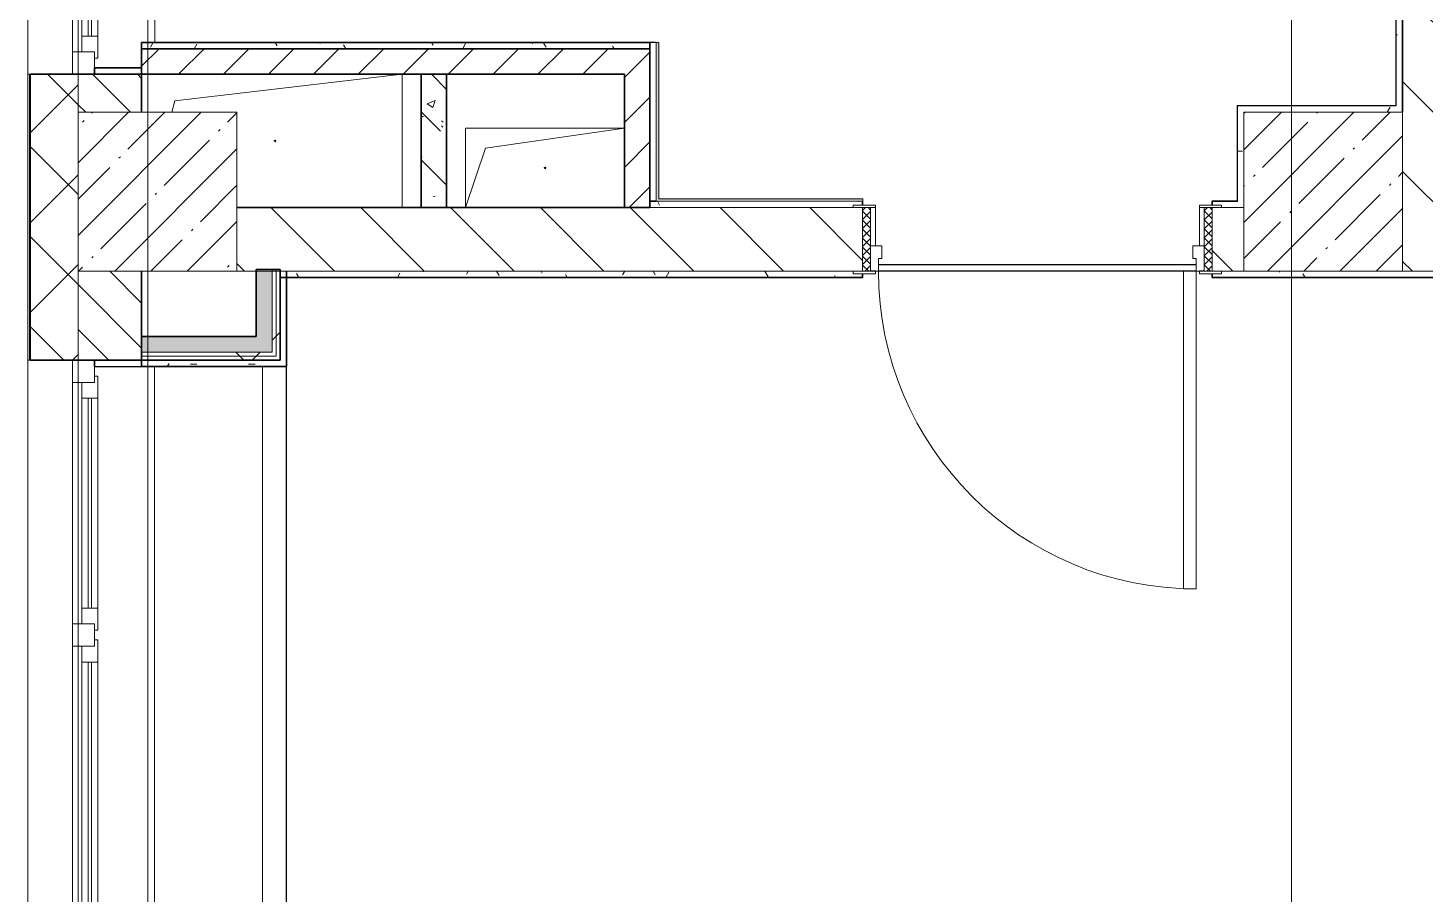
# Model space of a CAD drawing. Header units: millimetres. Extents: x 3914 to 443608, y -156176 to 78197.
# Drawn here: x 174696 to 179095, y -137038 to -134312 of the extents above; entities that cross this region are included whole.
import ezdxf

# ---------------------------------------------------------------- set-up
doc = ezdxf.new("R2010")
doc.units = ezdxf.units.MM
doc.linetypes.add('200_ШТРИХ__ш1_п0_6_', pattern=[160, 100, -60])
doc.linetypes.add('Осевая', pattern=[6350, 1270, -952.5, 3175, -952.5])
doc.layers.add('A-AREA-PATT-2', color=7, linetype='Continuous', lineweight=5, true_color=0xcde0ef, transparency=1)
for name, color, linetype, lineweight in [('A-DOOR-1', 7, 'Continuous', 5), ('A-DOOR-2', 7, '200_ШТРИХ__ш1_п0_6_', 5), ('A-DOOR-FRAM-2', 7, 'Continuous', 5), ('A-FLOR', 7, 'Continuous', 9), ('A-GENM', 7, 'Continuous', 9), ('A-GLAZ', 7, 'Continuous', 9), ('A-GLAZ-1', 7, 'Continuous', 5), ('A-WALL', 7, 'Continuous', 5), ('A-WALL-1', 7, 'Continuous', 35), ('I-WALL', 7, 'Continuous', 5), ('S-COLS', 7, 'Continuous', 9), ('S-COLS-1', 7, 'Continuous', 5), ('Оси', 7, 'Continuous', 9), ('Оси-2', 7, 'Осевая', 9)]:
    doc.layers.add(name, color=color, linetype=linetype, lineweight=lineweight)
doc.layers.add('A-DOOR-FRAM-1', color=7, linetype='Continuous', lineweight=5, true_color=0xc0c0c0)
doc.layers.add('A-WALL-FNSH-1', color=9, linetype='Continuous', lineweight=5, true_color=0x808080)
pattern_1 = [(135, (174964.42, -145977.62), (-141.4214, -141.4214), [])]
pattern_2 = [(45, (174964.42, -145977.62), (-70.7107, 70.7107), [])]
pattern_3 = [(0, (174964.42, -145977.62), (243.84, 60.96), [20.117, -162.763, 20.117, -162.763, -975.36]), (0, (174964.42, -145977.62), (243.84, 60.96), [-365.76, 20.117, -345.643, 20.117, -162.763, -426.72]), (0, (174964.42, -145977.62), (243.84, 60.96), [-914.4, 20.117, -101.803, 20.117, -284.683]), (120, (175055.86, -145947.14), (-174.7129, 180.69163), [20.117, -162.763, 20.117, -162.763, -975.36]), (120, (175055.86, -145947.14), (-174.7129, 180.69163), [-365.76, 20.117, -345.643, 20.117, -162.763, -426.72]), (120, (175055.86, -145947.14), (-174.7129, 180.69163), [-914.4, 20.117, -101.803, 20.117, -284.683]), (240, (175086.34, -145825.22), (-69.1271, -241.65163), [20.117, -162.763, 20.117, -162.763, -975.36]), (240, (175086.34, -145825.22), (-69.1271, -241.65163), [-365.76, 20.117, -345.643, 20.117, -162.763, -426.72]), (240, (175086.34, -145825.22), (-69.1271, -241.65163), [-914.4, 20.117, -101.803, 20.117, -284.683])]
pattern_4 = [(45, (174964.42, -145977.62), (-212.132, 212.132), []), (135, (174964.42, -145977.62), (-212.132, -212.132), [])]

# ---------------------------------------------------------------- blocks, each defined once
blk = doc.blocks.new('BSC_Колонна _Прямоугольная - 500х500-V412-Объем проектирования 2 этажа')
at = {"layer": 'S-COLS-1'}
h = blk.add_hatch(dxfattribs=at)
h.set_pattern_fill('FP_160', color=256, style=0, pattern_type=2)
h.set_pattern_definition([(45, (-3810, -11150), (-114.0493, 114.0493), []), (45, (-3695.95, -11150), (-114.0493, 114.0493), [201.612, -40.322, 6.706, -33.617])])
h.paths.add_polyline_path([(200, -250), (250, -248), (250, 250), (-250, 250), (-250, -250), (-21.8, -250)])
for p, q in [((250, 250), (-250, 250)), ((-250, 250), (-250, -250)), ((250, -250), (250, 250)), ((-250, -250), (250, -250))]:
    blk.add_line(p, q, dxfattribs=at)
blk = doc.blocks.new('GM_Отверстие прямоугольное _в плите_ - Отверстие-V415-Объем проектирования 2 этажа')
at = {"layer": 'A-GENM'}
for p, q in [((-250, -125), (-250, 125)), ((-250, 125), (250, 125)), ((250, 125), (-250, 125)), ((-250, 125), (-250, -125)), ((-187.5, 62.5), (250, 125)), ((-250, -125), (-187.5, 62.5))]:
    blk.add_line(p, q, dxfattribs=at)
for start, end in [(360, 180), (180, 360)]:
    blk.add_arc((0, 0), 2.5, start, end, dxfattribs=at)
blk = doc.blocks.new('GM_Отверстие прямоугольное _в плите_ - Отверстие-22237344-Объем проектирования 2 этажа')
at = {"layer": 'A-GENM'}
for p, q in [((-316, 126), (400, 210)), ((400, 210), (400, -210)), ((400, -210), (400, 210)), ((-325, 90), (-316, 126))]:
    blk.add_line(p, q, dxfattribs=at)
for start, end in [(360, 180), (180, 360)]:
    blk.add_arc((0, 0), 2.5, start, end, dxfattribs=at)
blk = doc.blocks.new('120_Окно_СКБ_1Ст - 120_Окно_СКБ_1Ст_1600х2500_h_ 2-22959204-Объем проектирования 2 этажа')
at = {"layer": 'A-GLAZ'}
for p, q in [((-800, -127), (-800, -57)), ((-800, -57), (-730, -57)), ((-730, -57), (-730, -127)), ((730, -87), (-730, -87)), ((-730, -87), (-730, -127)), ((-680, -137), (-680, -87)), ((680, -137), (680, -87)), ((730, -127), (730, -57)), ((730, -57), (800, -57)), ((730, -127), (730, -87)), ((800, -57), (800, -127)), ((-730, -127), (-800, -127)), ((-730, -127), (-750, -127)), ((-750, -127), (-750, -137)), ((800, -127), (730, -127)), ((750, -127), (730, -127)), ((750, -137), (750, -127)), ((-750, -137), (750, -137)), ((750, -137), (-750, -137))]:
    blk.add_line(p, q, dxfattribs=at)
at = {"layer": 'A-GLAZ-1'}
for p, q in [((800, -57), (-800, -57)), ((-780, -127), (-750, -127)), ((-680, -107), (680, -107)), ((680, -117), (-680, -117)), ((750, -127), (780, -127))]:
    blk.add_line(p, q, dxfattribs=at)
blk = doc.blocks.new('120_Окно_СКБ_2Ст - 120_Окно_СКБ_2Ст 2100х2500 _мал створка справа_-22445857-Объем проектирования 2 этажа')
at = {"layer": 'A-GLAZ'}
for p, q in [((-1050, -127), (-1050, -57)), ((-1050, -57), (-980, -57)), ((-980, -57), (-980, -127)), ((150, -87), (-980, -87)), ((-980, -87), (-980, -127)), ((-930, -137), (-930, -87)), ((100, -137), (100, -87)), ((150, -127), (150, -57)), ((150, -57), (220, -57)), ((150, -127), (150, -87)), ((220, -57), (220, -127)), ((980, -87), (220, -87)), ((220, -87), (220, -127)), ((270, -137), (270, -87)), ((930, -137), (930, -87)), ((980, -127), (980, -57)), ((980, -57), (1050, -57)), ((980, -127), (980, -87)), ((1050, -57), (1050, -127)), ((-980, -127), (-1050, -127)), ((-980, -127), (-1000, -127)), ((-1000, -127), (-1000, -137)), ((220, -127), (150, -127)), ((170, -127), (150, -127)), ((170, -137), (170, -127)), ((220, -127), (200, -127)), ((200, -127), (200, -137)), ((1050, -127), (980, -127)), ((1000, -127), (980, -127)), ((1000, -137), (1000, -127)), ((-1000, -137), (170, -137)), ((170, -137), (-1000, -137)), ((200, -137), (1000, -137)), ((1000, -137), (200, -137))]:
    blk.add_line(p, q, dxfattribs=at)
at = {"layer": 'A-GLAZ-1'}
for p, q in [((1050, -57), (-1050, -57)), ((-1030, -127), (-1000, -127)), ((-930, -107), (100, -107)), ((100, -117), (-930, -117)), ((170, -127), (200, -127)), ((270, -107), (930, -107)), ((930, -117), (270, -117)), ((1000, -127), (1030, -127))]:
    blk.add_line(p, q, dxfattribs=at)
blk = doc.blocks.new('BSC_Колонна _Прямоугольная - 500х500-V427-Объем проектирования 2 этажа')
at = {"layer": 'S-COLS-1'}
h = blk.add_hatch(dxfattribs=at)
h.set_pattern_fill('FP_177', color=256, style=0, pattern_type=2)
h.set_pattern_definition([(45, (-140, -11150), (-114.0493, 114.0493), []), (45, (-25.95, -11150), (-114.0493, 114.0493), [201.612, -40.322, 6.706, -33.617])])
h.paths.add_polyline_path([(-50, -250), (250, -250), (250, 250), (-250, 250), (-250, -250)])
for p, q in [((250, 250), (-250, 250)), ((-250, 250), (-250, -250)), ((250, -250), (250, 250)), ((-250, -250), (250, -250))]:
    blk.add_line(p, q, dxfattribs=at)
blk = doc.blocks.new('Зашивка приборов отопления42 - Зашивка приборов отопления-33374801-Объем проектирования 2 этажа')
at = {"layer": 'A-WALL'}
for p, q in [((37471.9, 23439), (35391.9, 23439)), ((35391.9, 23079), (37471.9, 23079)), ((37471.9, 23079), (35391.9, 23079)), ((35391.9, 23004), (37471.9, 23004))]:
    blk.add_line(p, q, dxfattribs=at)

msp = doc.modelspace()

# ---------------------------------------------------------------- hatches: boundary and pattern name
at = {"layer": 'A-AREA-PATT-2'}
msp.add_hatch(color=256, dxfattribs=at).paths.add_polyline_path([(177244.7, -134853.6), (177324.9, -134853.6), (177324.4, -134849.6), (176682.4, -134849.6), (176682.4, -134357.6), (176678.4, -134357.6), (176678.4, -134853.6), (176702.1, -134853.6)])
at = {"layer": 'A-DOOR-2'}
h = msp.add_hatch(dxfattribs=at)
h.set_pattern_fill('FP_75', color=256, angle=180, style=0, pattern_type=2)
h.set_pattern_definition([(315, (176135.51, -135142.306), (14.14214, 14.14214), []), (45, (176135.51, -135142.306), (-14.14214, 14.14214), [])])
h.paths.add_polyline_path([(177324.4, -135077.6), (177349.4, -135077.3), (177349.4, -134877.6), (177324.4, -134877.6), (177324.4, -135057.6)])
at = {"layer": 'A-DOOR-FRAM-2'}
h = msp.add_hatch(dxfattribs=at)
h.set_pattern_fill('FP_76', color=256, angle=180, style=0, pattern_type=2)
h.set_pattern_definition([(225, (178258.306, -135142.306), (14.1421, -14.1421), []), (315, (178258.306, -135142.306), (14.1421, 14.1421), [])])
h.paths.add_polyline_path([(178424.4, -135077.6), (178424.4, -134877.6), (178399.4, -134877.6), (178399.4, -135077.6)])
at = {"layer": 'A-WALL'}
h = msp.add_hatch(dxfattribs=at)
h.set_pattern_fill('FP_24', color=256, style=0, pattern_type=2)
h.set_pattern_definition([(45, (174964.42, -145977.62), (-141.4214, 141.4214), []), (135, (174964.42, -145977.62), (-141.4214, -141.4214), [])])
h.paths.add_polyline_path([(174854.4, -146077.6), (174854.4, -140757.6), (174704.4, -140757.6), (174704.4, -146077.6)])
h.paths.add_polyline_path([(174836.4, -138657.6), (174854.4, -138657.6), (174854.4, -137457.6), (174704.4, -137457.6), (174704.4, -138657.6)])
h.paths.add_polyline_path([(174704.4, -135357.6), (174854.4, -135357.6), (174854.4, -134457.6), (174704.4, -134457.6), (174704.4, -135127.7)])
h.paths.add_polyline_path([(174704.4, -132857.6), (174854.4, -132857.6), (174854.4, -130627.6), (174704.4, -130627.6), (174704.4, -132051)])
h = msp.add_hatch(dxfattribs=at)
h.set_pattern_fill('FP_2', color=256, style=0, pattern_type=2)
h.set_pattern_definition([(135, (174964.42, -145977.62), (-70.7107, -70.7107), [])])
h.paths.add_polyline_path([(175054.4, -138077.6), (175054.4, -137457.6), (174854.4, -137457.6), (174854.4, -138077.6)])
h.paths.add_polyline_path([(175054.4, -135357.6), (175054.4, -135077.6), (174854.4, -135077.6), (174854.4, -135357.6), (175053.9, -135357.6)])
h.paths.add_polyline_path([(174911.6, -134577.6), (175054.4, -134577.6), (175054.4, -134457.6), (174854.4, -134457.6), (174854.4, -134577.6)])
h.paths.add_polyline_path([(175054.4, -132857.6), (175054.4, -131277.6), (174854.4, -131277.6), (174854.4, -132857.6), (174967, -132857.6)])
at = {"layer": 'I-WALL'}
h = msp.add_hatch(dxfattribs=at)
h.set_pattern_fill('FP_191', color=256, style=0, pattern_type=2)
h.set_pattern_definition(pattern_3)
h.paths.add_polyline_path([(179024.4, -134577.6), (179024.4, -131296.9), (179004.4, -131297.9), (179004.4, -134577.6)])
h = msp.add_hatch(dxfattribs=at)
h.set_pattern_fill('FP_23', color=256, style=0, pattern_type=2)
h.set_pattern_definition(pattern_1)
h.paths.add_polyline_path([(179209.5, -135077.6), (179224.4, -135077.6), (179224.4, -131377.6), (179024.4, -131377.6), (179024.4, -135077.6)])
h = msp.add_hatch(dxfattribs=at)
h.set_pattern_fill('FP_191', color=256, style=0, pattern_type=2)
h.set_pattern_definition(pattern_3)
h.paths.add_polyline_path([(175437.9, -134377.6), (176654.4, -134377.6), (176654.4, -134357.6), (175054.4, -134357.6), (175054.4, -134377.6), (175354.4, -134377.6)])
h = msp.add_hatch(dxfattribs=at)
h.set_pattern_fill('FP_22', color=256, style=0, pattern_type=2)
h.set_pattern_definition(pattern_2)
h.paths.add_polyline_path([(175054.4, -134457.6), (176654.4, -134457.6), (176654.4, -134377.6), (175054.4, -134377.6)])
h = msp.add_hatch(dxfattribs=at)
h.set_pattern_fill('FP_191', color=256, style=0, pattern_type=2)
h.set_pattern_definition(pattern_3)
h.paths.add_polyline_path([(175048.7, -134457.6), (175054.4, -134457.6), (175054.4, -134437.6), (174906.4, -134437.6), (174906.4, -134457.6), (174916.4, -134457.6)])
h = msp.add_hatch(dxfattribs=at)
h.set_pattern_fill('FP_41', color=256, style=0, pattern_type=2)
h.set_pattern_definition([(135, (174964.42, -145977.62), (-150.8683, -150.8683), [213.36, -35.56, 7.112, -35.56]), (135, (174964.42, -145826.85), (-150.8683, -150.8683), []), (50, (174964.42, -145977.62), (255.0577, -22.3145), [26.67, -293.37]), (355, (174964.42, -145977.62), (-49.3404, 267.479), [21.336, -234.696]), (100.451, (174985.68, -145979.48), (205.7195, 245.1636), [22.666, -249.326]), (46.184, (174964.42, -145906.5), (379.511, -58.86), [40.005, -440.055]), (96.636, (174996.05, -145911.4), (332.363, 346.399), [33.999, -373.989]), (351.184, (174964.42, -145906.5), (332.367, 346.395), [32.004, -352.044]), (21, (174999.98, -145924.28), (212.26, -143.171), [26.67, -293.37]), (326, (174999.98, -145924.28), (86.5224, 257.863), [21.336, -234.696]), (71.451, (175017.67, -145936.2), (298.784, 114.69), [22.666, -249.326]), (37.5, (174964.42, -145977.62), (4.32385, 118.3775), [6.706, -225.146, 6.706, -231.546, -235.585]), (37.5, (174964.42, -145977.62), (4.32385, 118.3775), [-470.103, 6.706, -228.879]), (7.5, (174964.42, -145977.62), (93.5476, 140.2533), [6.706, -129.134, 6.706, -219.812, -89.789]), (7.5, (174964.42, -145977.62), (93.5476, 140.2533), [-362.356, 6.706, -83.083]), (327.5, (174885.12, -145977.62), (189.82734, -8.0202), [6.706, -82.194, 6.706, -270.662, -368.046]), (327.5, (174885.12, -145977.62), (189.82734, -8.0202), [-366.268, 6.706, -361.34]), (317.5, (174849.56, -145977.62), (207.3811, 35.5976), [6.706, -108.864, 6.706, -177.495, -261.366]), (317.5, (174849.56, -145977.62), (207.3811, 35.5976), [-299.771, 6.706, -254.66])])
h.paths.add_polyline_path([(176014.4, -134877.6), (176014.4, -134457.6), (175934.4, -134457.6), (175934.4, -134877.6)])
h = msp.add_hatch(dxfattribs=at)
h.set_pattern_fill('FP_22', color=256, style=0, pattern_type=2)
h.set_pattern_definition(pattern_2)
h.paths.add_polyline_path([(176654.4, -134877.6), (176654.4, -134457.6), (176574.4, -134457.6), (176574.4, -134877.6)])
h = msp.add_hatch(dxfattribs=at)
h.set_pattern_fill('FP_191', color=256, style=0, pattern_type=2)
h.set_pattern_definition(pattern_3)
h.paths.add_polyline_path([(178524.4, -134877.6), (178524.4, -134557.6), (178504.4, -134557.6), (178504.4, -134856.6)])
h.paths.add_polyline_path([(178504.4, -134877.6), (178524.4, -134877.6), (178504.4, -134857.6)])
h = msp.add_hatch(dxfattribs=at)
h.set_pattern_fill('FP_191', color=256, style=0, pattern_type=2)
h.set_pattern_definition(pattern_3)
h.paths.add_polyline_path([(178974.4, -134577.6), (179004.4, -134577.6), (179003.4, -134557.6), (178524.4, -134557.6), (178524.4, -134577.6), (178778.4, -134577.6)])
h = msp.add_hatch(dxfattribs=at)
h.set_pattern_fill('FP_191', color=256, style=0, pattern_type=2)
h.set_pattern_definition(pattern_3)
h.paths.add_polyline_path([(178504.4, -134877.6), (178502.4, -134857.6), (178424.4, -134857.6), (178424.4, -134869.6), (178454.4, -134870.1), (178454.4, -134877.6), (178479, -134877.6)])
h.paths.add_polyline_path([(177244.7, -134877.6), (177294.4, -134876.7), (177294.4, -134869.6), (177324.4, -134869.6), (177324.4, -134857.6), (176654.4, -134857.6), (176654.4, -134877.6)])
h = msp.add_hatch(dxfattribs=at)
h.set_pattern_fill('FP_23', color=256, style=0, pattern_type=2)
h.set_pattern_definition(pattern_1)
h.paths.add_polyline_path([(178524.4, -135077.6), (178524.4, -134877.6), (178424.4, -134877.6), (178424.4, -135077.6), (178454.4, -135077.6)])
h.paths.add_polyline_path([(177324.4, -135077.6), (177324.4, -134877.6), (175354.4, -134877.6), (175354.4, -135077.6), (177294.4, -135077.6)])
for points in [[(175415.4, -135282.6), (175465.4, -135282.6), (175465.4, -135077.6), (175415.4, -135077.6), (175415.4, -135127.7)], [(175094.4, -135332.6), (175465.4, -135332.6), (175465.4, -135282.6), (175054.4, -135282.6), (175055.7, -135332.6), (175076.5, -135332.6)]]:
    msp.add_hatch(color=256, dxfattribs=at).paths.add_polyline_path(points)
h = msp.add_hatch(dxfattribs=at)
h.set_pattern_fill('FP_192', color=256, style=0, pattern_type=2)
h.set_pattern_definition(pattern_4)
h.paths.add_polyline_path([(175465.4, -135332.6), (175477.9, -135332.2), (175477.6, -135077.6), (175465.4, -135077.6), (175465.4, -135282.6)])
h = msp.add_hatch(dxfattribs=at)
h.set_pattern_fill('FP_192', color=256, style=0, pattern_type=2)
h.set_pattern_definition(pattern_4)
h.paths.add_polyline_path([(175477.9, -135345.1), (175490.4, -135345.1), (175489.9, -135097.6), (175477.9, -135077.6), (175477.9, -135332.6)])
h.paths.add_polyline_path([(175490.4, -135097.6), (175490.4, -135077.6), (175480.4, -135077.6)])
h = msp.add_hatch(dxfattribs=at)
h.set_pattern_fill('FP_191', color=256, style=0, pattern_type=2)
h.set_pattern_definition(pattern_3)
h.paths.add_polyline_path([(178974.4, -135097.6), (179224.4, -135097.6), (179224.4, -135077.6), (178454.4, -135077.6), (178454.4, -135085.6), (178424.4, -135085.6), (178424.4, -135097.6), (178768.8, -135097.6)])
h.paths.add_polyline_path([(175934.4, -135097.6), (177324.4, -135097.6), (177324.4, -135085.6), (177294.4, -135085.6), (177294.4, -135077.6), (175490.4, -135077.6), (175490.4, -135097.6), (175799.2, -135097.6)])
h = msp.add_hatch(dxfattribs=at)
h.set_pattern_fill('FP_192', color=256, style=0, pattern_type=2)
h.set_pattern_definition(pattern_4)
h.paths.add_polyline_path([(175094.4, -135345.1), (175477.9, -135345.1), (175477.9, -135332.6), (175054.4, -135332.6), (175054.8, -135345.1), (175076.5, -135345.1)])
h = msp.add_hatch(dxfattribs=at)
h.set_pattern_fill('FP_192', color=256, style=0, pattern_type=2)
h.set_pattern_definition(pattern_4)
h.paths.add_polyline_path([(175074.4, -135357.6), (175490.4, -135357.6), (175490.4, -135345.1), (175054.4, -135345.1), (175054.4, -135357.6)])
h = msp.add_hatch(dxfattribs=at)
h.set_pattern_fill('FP_191', color=256, style=0, pattern_type=2)
h.set_pattern_definition(pattern_3)
h.paths.add_polyline_path([(175072.8, -135377.6), (175490.4, -135377.6), (175490.4, -135357.6), (175054.4, -135357.6), (175054.4, -135377.6)])

# ---------------------------------------------------------------- linework, layer by layer
at = {"layer": 'A-DOOR-1'}
for p, q in [((178374.4, -135077.6), (178334.4, -135077.6)), ((178334.4, -135077.6), (178334.4, -136077.6)), ((178374.4, -136077.6), (178374.4, -135077.6)), ((178334.4, -136077.6), (178374.4, -136077.6))]:
    msp.add_line(p, q, dxfattribs=at)
msp.add_arc((178374.4, -135077.6), 1000, 180, 270, dxfattribs=at)
at = {"layer": 'A-DOOR-FRAM-1'}
for p, q in [((177364.4, -134869.6), (177294.4, -134869.6)), ((177294.4, -134869.6), (177294.4, -134877.6)), ((177294.4, -134877.6), (177364.4, -134877.6)), ((177349.4, -134877.6), (177324.4, -134877.6)), ((177324.4, -134877.6), (177324.4, -135077.6)), ((177349.4, -135077.6), (177349.4, -134877.6)), ((177364.4, -134877.6), (177349.4, -134877.6)), ((177349.4, -134877.6), (177349.4, -134997.6)), ((177364.4, -134877.6), (177364.4, -134869.6)), ((177364.4, -134997.6), (177364.4, -134877.6)), ((178384.4, -134869.6), (178384.4, -134877.6)), ((178454.4, -134869.6), (178384.4, -134869.6)), ((178384.4, -134877.6), (178384.4, -134997.6)), ((178399.4, -134877.6), (178384.4, -134877.6)), ((178384.4, -134877.6), (178454.4, -134877.6)), ((178399.4, -134877.6), (178399.4, -135077.6)), ((178424.4, -134877.6), (178399.4, -134877.6)), ((178399.4, -134997.6), (178399.4, -134877.6)), ((178424.4, -135077.6), (178424.4, -134877.6)), ((178454.4, -134877.6), (178454.4, -134869.6)), ((177384.4, -134997.6), (177349.4, -134997.6)), ((177349.4, -134997.6), (177349.4, -135077.6)), ((177349.4, -134997.6), (177364.4, -134997.6)), ((177384.4, -135037.6), (177384.4, -134997.6)), ((178399.4, -134997.6), (178364.4, -134997.6)), ((178364.4, -134997.6), (178364.4, -135037.6)), ((178384.4, -134997.6), (178399.4, -134997.6)), ((178399.4, -135077.6), (178399.4, -134997.6)), ((177364.4, -135077.6), (177294.4, -135077.6)), ((177294.4, -135077.6), (177294.4, -135085.6)), ((177324.4, -135077.6), (177349.4, -135077.6)), ((177364.4, -135076.6), (177349.4, -135076.6)), ((177349.4, -135076.6), (177349.4, -135077.6)), ((177349.4, -135077.6), (177374.4, -135077.6)), ((177349.4, -135077.6), (177364.4, -135077.6)), ((177364.4, -135077.6), (177364.4, -135076.6)), ((177364.4, -135085.6), (177364.4, -135077.6)), ((177374.4, -135077.6), (177374.4, -135037.6)), ((177374.4, -135037.6), (177384.4, -135037.6)), ((178364.4, -135037.6), (178374.4, -135037.6)), ((178374.4, -135037.6), (178374.4, -135077.6)), ((178374.4, -135077.6), (178399.4, -135077.6)), ((178384.4, -135076.6), (178384.4, -135077.6)), ((178399.4, -135076.6), (178384.4, -135076.6)), ((178384.4, -135077.6), (178399.4, -135077.6)), ((178384.4, -135077.6), (178384.4, -135085.6)), ((178454.4, -135077.6), (178384.4, -135077.6)), ((178399.4, -135077.6), (178399.4, -135076.6)), ((178399.4, -135077.6), (178424.4, -135077.6)), ((178454.4, -135085.6), (178454.4, -135077.6)), ((177294.4, -135085.6), (177364.4, -135085.6)), ((178384.4, -135085.6), (178454.4, -135085.6))]:
    msp.add_line(p, q, dxfattribs=at)
at = {"layer": 'A-FLOR'}
for p, q in [((176654.4, -134856.7), (176654.4, -134376.7)), ((176654.4, -134857.6), (176654.4, -134377.6)), ((177374.4, -135056.7), (178374.4, -135056.7)), ((177374.4, -135057.6), (178374.4, -135057.6)), ((177374.4, -135076.7), (178374.4, -135076.7)), ((177374.4, -135077.6), (178374.4, -135077.6))]:
    msp.add_line(p, q, dxfattribs=at)
at = {"layer": 'A-WALL'}
for p, q in [((179004.4, -134557.6), (179004.4, -131296.9)), ((174696.4, -134457.6), (174696.4, -132857.6)), ((174701.4, -134457.6), (174701.4, -135357.6)), ((174704.4, -134457.6), (174704.4, -135357.6)), ((174854.4, -134457.6), (174854.4, -134577.6)), ((179004.4, -134557.6), (178524.4, -134557.6)), ((177294.4, -134877.6), (176654.4, -134877.6)), ((178524.4, -134877.6), (178454.4, -134877.6)), ((174854.4, -135077.6), (174854.4, -135357.6)), ((175354.4, -135077.6), (177294.4, -135077.6)), ((175465.4, -135072.6), (175465.4, -135332.6)), ((175477.9, -135072.6), (175477.9, -135345.1)), ((177294.4, -135077.6), (175490.4, -135077.6)), ((178454.4, -135077.6), (178524.4, -135077.6)), ((178524.4, -135077.6), (178454.4, -135077.6)), ((179024.4, -135077.6), (179224.4, -135077.6)), ((175465.4, -135332.6), (175054.4, -135332.6)), ((174696.4, -137457.6), (174696.4, -135357.6)), ((175477.9, -135345.1), (175054.4, -135345.1))]:
    msp.add_line(p, q, dxfattribs=at)
at = {"layer": 'A-WALL-1'}
for p, q in [((179024.4, -134577.6), (179024.4, -131196.9)), ((175054.4, -134357.6), (175054.4, -134577.6)), ((176654.4, -134357.6), (175054.4, -134357.6)), ((176654.4, -134877.6), (176654.4, -134357.6)), ((176654.4, -134377.6), (175054.4, -134377.6)), ((174704.4, -134457.6), (175054.4, -134457.6)), ((175054.4, -134437.6), (174906.4, -134437.6)), ((174906.4, -134437.6), (174906.4, -134457.6)), ((175054.4, -134457.6), (176574.4, -134457.6)), ((175934.4, -134457.6), (175934.4, -134877.6)), ((176014.4, -134877.6), (176014.4, -134457.6)), ((176574.4, -134457.6), (176574.4, -134877.6)), ((176674.4, -134857.6), (176654.4, -134857.6)), ((177324.4, -134869.6), (177324.4, -134857.6)), ((178504.4, -134857.6), (178424.4, -134857.6)), ((178424.4, -134857.6), (178424.4, -134869.6)), ((178504.4, -134856.6), (178504.4, -134857.6)), ((176654.4, -134877.6), (175354.4, -134877.6)), ((175054.4, -135077.6), (175054.4, -135377.6)), ((175490.4, -135072.6), (175415.4, -135072.6)), ((175415.4, -135072.6), (175415.4, -135282.6)), ((175490.4, -135072.6), (175490.4, -135357.6)), ((175510.4, -135377.6), (175510.4, -135077.6)), ((175490.4, -135097.6), (177324.4, -135097.6)), ((177324.4, -135097.6), (177324.4, -135085.6)), ((178424.4, -135085.6), (178424.4, -135097.6)), ((178424.4, -135097.6), (179244.4, -135097.6)), ((175415.4, -135282.6), (175054.4, -135282.6)), ((175490.4, -135357.6), (174704.4, -135357.6)), ((174906.4, -135357.6), (174906.4, -135377.6)), ((175054.4, -135377.6), (175510.4, -135377.6))]:
    msp.add_line(p, q, dxfattribs=at)
at = {"layer": 'A-WALL-FNSH-1'}
for p, q in [((179003.4, -131297.9), (179003.4, -134556.6)), ((175094.4, -134356.6), (175094.4, -134357.6)), ((175094.4, -134357.6), (176674.4, -134357.6)), ((176674.4, -134356.6), (175095.4, -134356.6)), ((176674.4, -134357.6), (176674.4, -134356.6)), ((174704.4, -134457.6), (174696.4, -134457.6)), ((174696.4, -134457.6), (174696.4, -135357.6)), ((175054.4, -134436.6), (174906.4, -134436.6)), ((174906.4, -134436.6), (174906.4, -134437.6)), ((179003.4, -134556.6), (178503.4, -134556.6)), ((178503.4, -134556.6), (178503.4, -134856.6)), ((178504.4, -134557.6), (178524.4, -134557.6)), ((178504.4, -134856.6), (178504.4, -134557.6)), ((178503.4, -134856.6), (178424.4, -134856.6)), ((178424.4, -134856.6), (178424.4, -134857.6)), ((175490.4, -135098.6), (177324.4, -135098.6)), ((175510.9, -135087.6), (175509.9, -135087.6)), ((175509.9, -135087.6), (175509.9, -135357.6)), ((175510.9, -135357.6), (175510.9, -135087.6)), ((177324.4, -135098.6), (177324.4, -135097.6)), ((178424.4, -135097.6), (178424.4, -135098.6)), ((178424.4, -135098.6), (179245.4, -135098.6)), ((174696.4, -135357.6), (174704.4, -135357.6)), ((175054.4, -135377.6), (174906.4, -135377.6)), ((174906.4, -135377.6), (174906.4, -135378.6)), ((174906.4, -135378.6), (175054.4, -135378.6)), ((175054.4, -135378.6), (175054.4, -135377.6)), ((175095.4, -135377.6), (175095.4, -135378.6)), ((175095.4, -135378.6), (175472.9, -135378.6)), ((175472.9, -135378.6), (175472.9, -135377.6)), ((175509.9, -135357.6), (175510.9, -135357.6))]:
    msp.add_line(p, q, dxfattribs=at)
at = {"layer": 'I-WALL'}
for p, q in [((174854.4, -134457.6), (174854.4, -132857.6)), ((175074.4, -132857.6), (175074.4, -134356.6)), ((175095.4, -132857.6), (175095.4, -134356.6)), ((175074.4, -134356.6), (175095.4, -134356.6)), ((176674.4, -134857.6), (176674.4, -134357.6)), ((176682.4, -134357.6), (176674.4, -134357.6)), ((176682.4, -134357.6), (176682.4, -134849.6)), ((175074.4, -134457.6), (175074.4, -134577.6)), ((177324.9, -134857.6), (176674.4, -134857.6)), ((176682.4, -134849.6), (177324.9, -134849.6)), ((177324.9, -134857.6), (177324.9, -134849.6)), ((175074.4, -135077.6), (175074.4, -135282.6)), ((174854.4, -137457.6), (174854.4, -135357.6)), ((175074.4, -135377.6), (175074.4, -137457.6)), ((175094.4, -135377.6), (175094.4, -137457.6)), ((175509.9, -137457.6), (175509.9, -135377.6)), ((175510.9, -135357.6), (175510.9, -137457.6))]:
    msp.add_line(p, q, dxfattribs=at)
at = {"layer": 'Оси'}
for points in [[(178674.4, -147883.9), (178674.4, -142883.9), (178674.4, -123579.5), (178674.4, -118579.5)], [(175074.4, -147883.9), (175074.4, -142883.9), (175074.4, -135597.6), (175074.4, -130597.6)]]:
    msp.add_lwpolyline(points, dxfattribs=at)
at = {"layer": 'Оси-2'}
for p, q in [((178674.4, -142882.9), (178674.4, -123578.6)), ((175074.4, -142882.9), (175074.4, -135596.7))]:
    msp.add_line(p, q, dxfattribs=at)

# ---------------------------------------------------------------- block references
at = {"layer": 'A-GENM'}
for name, p in [('GM_Отверстие прямоугольное _в плите_ - Отверстие-22237344-Объем проектирования 2 этажа', (175474.4, -134667.6)), ('GM_Отверстие прямоугольное _в плите_ - Отверстие-V415-Объем проектирования 2 этажа', (176324.4, -134752.6))]:
    msp.add_blockref(name, p, dxfattribs=at)
at = {"layer": 'A-GLAZ', "color": 3, "rotation": 89.99999999999993}
for name, p in [('120_Окно_СКБ_1Ст - 120_Окно_СКБ_1Ст_1600х2500_h_ 2-22959204-Объем проектирования 2 этажа', (174779.4, -133657.6)), ('120_Окно_СКБ_2Ст - 120_Окно_СКБ_2Ст 2100х2500 _мал створка справа_-22445857-Объем проектирования 2 этажа', (174779.4, -136407.6))]:
    msp.add_blockref(name, p, dxfattribs=at)
at = {"layer": 'A-WALL', "rotation": 90.0000000000001}
msp.add_blockref('Зашивка приборов отопления42 - Зашивка приборов отопления-33374801-Объем проектирования 2 этажа', (198513.4, -172849.6), dxfattribs=at)
at = {"layer": 'S-COLS'}
for name, p in [('BSC_Колонна _Прямоугольная - 500х500-V427-Объем проектирования 2 этажа', (175104.4, -134827.6)), ('BSC_Колонна _Прямоугольная - 500х500-V412-Объем проектирования 2 этажа', (178774.4, -134827.6))]:
    msp.add_blockref(name, p, dxfattribs=at)

doc.saveas('drawing.dxf')
